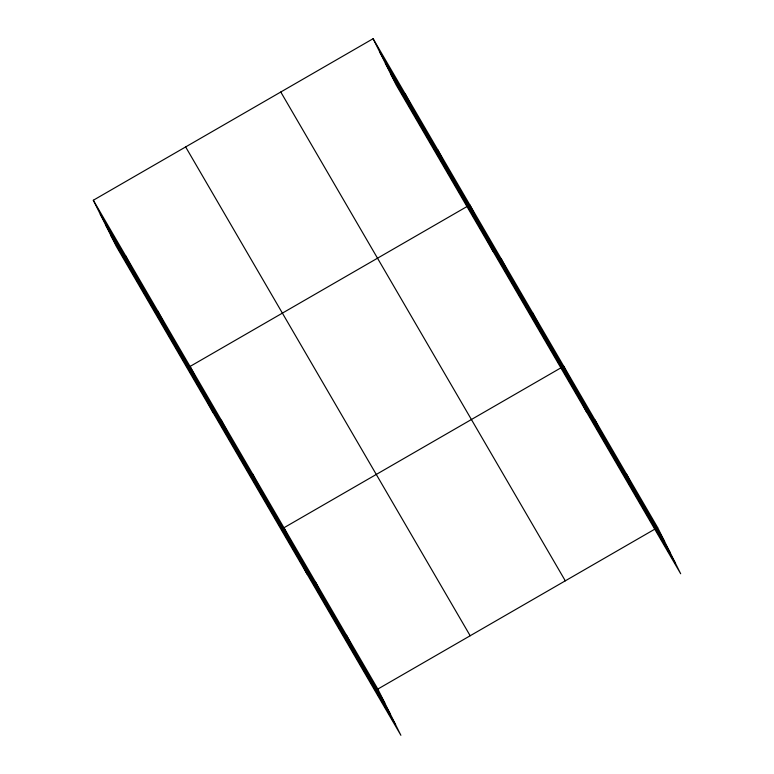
<?xml version="1.0" encoding="UTF-8"?>
<svg xmlns="http://www.w3.org/2000/svg" width="774" height="774" viewBox="0 0 774 774"><rect width="100%" height="100%" fill="white"/><g stroke="black" fill="none" stroke-linecap="round" stroke-linejoin="round"><path stroke-width="1.16" d="M93.315 200.243L377.838 689.063L400.893 735.3L116.371 246.48L93.315 200.243L373.107 38.7L657.629 527.52L680.685 573.757L396.162 84.937L373.107 38.7M377.838 689.063L657.629 527.52M380.082 52.68L664.605 541.5M385.384 63.323L669.907 552.152M390.851 74.285L675.383 563.114M280.778 92.009L565.301 580.829M185.644 146.934L470.176 635.754M100.281 214.224L384.813 703.044M105.593 224.866L390.115 713.696M111.059 235.838L395.582 724.658M626.34 473.756L633.306 487.736M595.042 419.982L602.008 433.962M586.789 412.445L563.743 366.208L283.952 527.752L306.997 573.989M532.444 312.444L539.41 326.425M501.146 258.671L508.112 272.651M492.903 251.134L469.847 204.897L190.056 366.441L213.102 412.677M437.6 149.498L444.576 163.478M405.353 94.099L412.329 108.079M346.539 635.299L353.515 649.28M315.241 581.526L322.216 595.506M252.653 473.988L259.619 487.968M221.354 420.214L228.32 434.195M157.809 311.042L164.775 325.022M125.562 255.643L132.528 269.623"/></g></svg>
